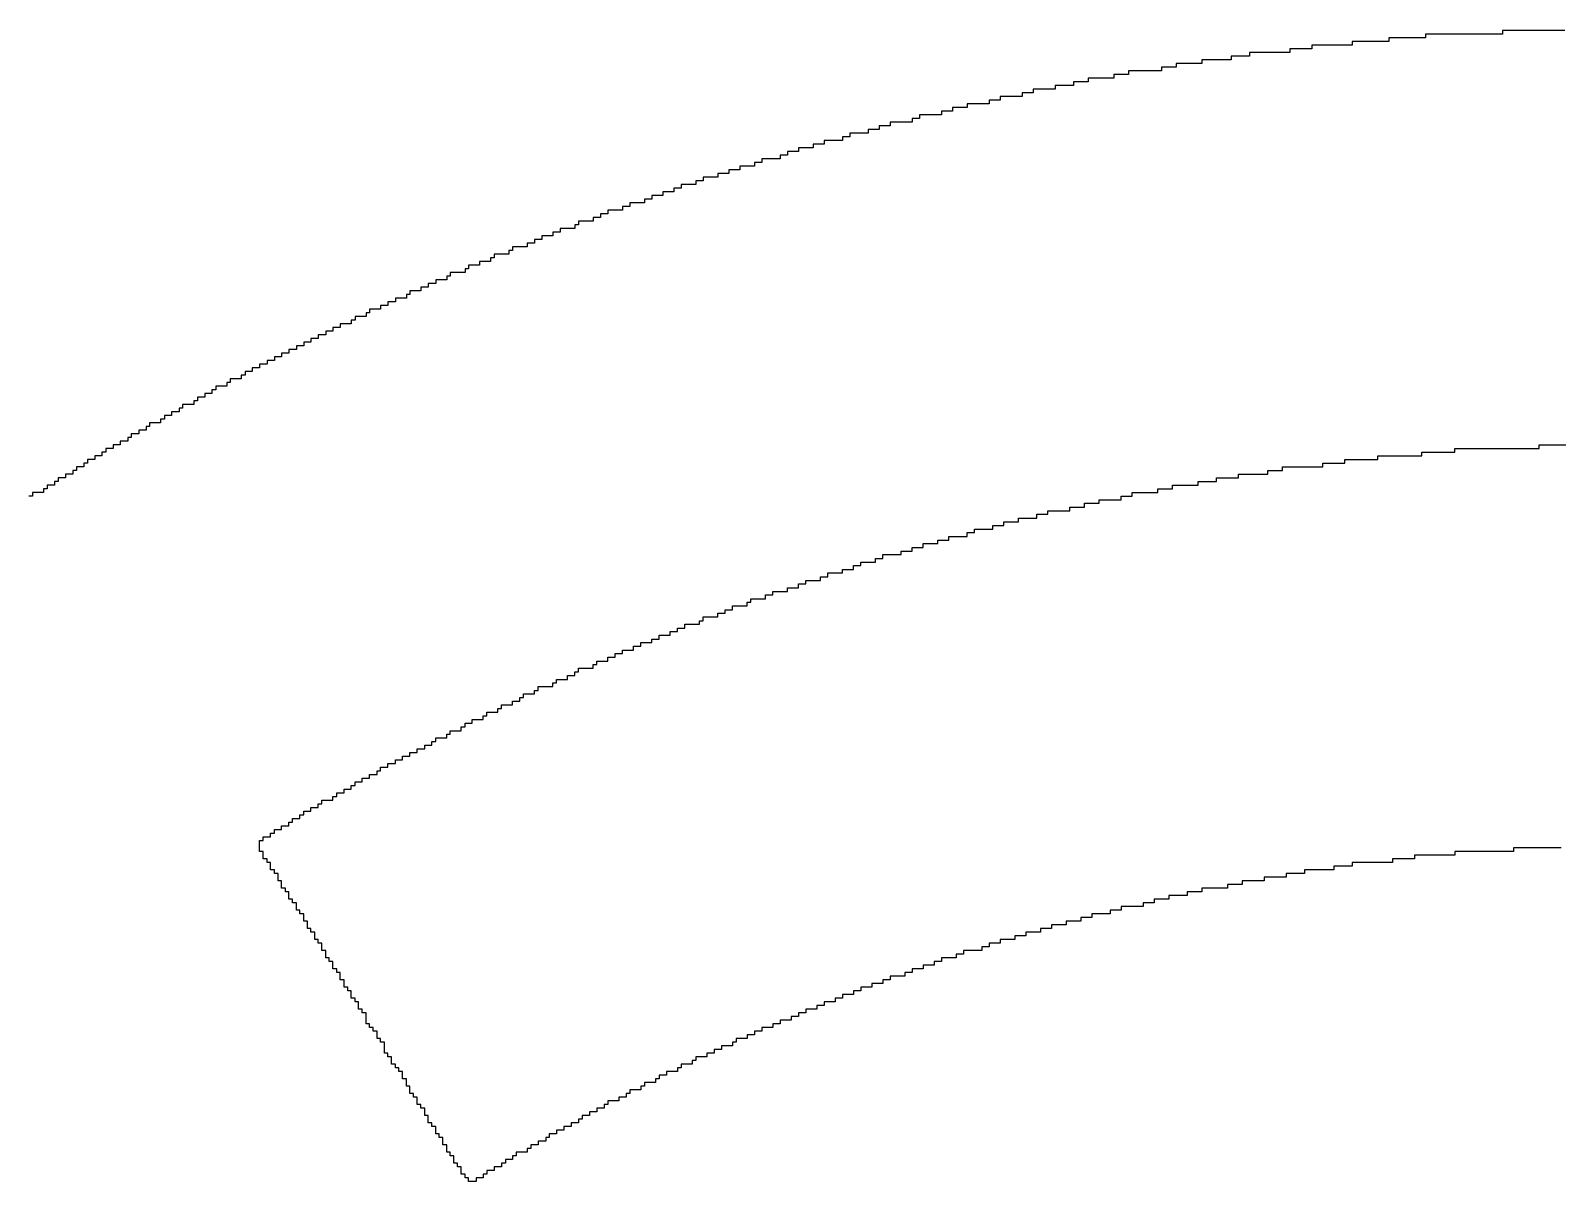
# Model space of a CAD drawing. Header units: millimetres. Extents: x -3.3 to 49.3, y -30.5 to 0.
# Drawn here: x 39.533 to 41.058, y -21.201 to -20.051 of the extents above; entities that cross this region are included whole.
import ezdxf

# ---------------------------------------------------------------- set-up
doc = ezdxf.new("R2010")
doc.units = ezdxf.units.MM
doc.layers.add('TopOverlay', color=2, linetype='Continuous')

msp = doc.modelspace()

# ---------------------------------------------------------------- linework, layer by layer
at = {"layer": 'TopOverlay'}
for p, q in [((40.8897, -20.0619), (40.8531, -20.0619)), ((40.8531, -20.0619), (40.8531, -20.0656)), ((40.9264, -20.0582), (40.8897, -20.0582)), ((40.8897, -20.0582), (40.8897, -20.0619)), ((41.0033, -20.0546), (40.9264, -20.0546)), ((40.9264, -20.0546), (40.9264, -20.0582)), ((41.0656, -20.0509), (41.0033, -20.0509)), ((41.0033, -20.0509), (41.0033, -20.0546)), ((40.7505, -20.0766), (40.7322, -20.0766)), ((40.7322, -20.0766), (40.7322, -20.0802)), ((40.7908, -20.0729), (40.7505, -20.0729)), ((40.7505, -20.0729), (40.7505, -20.0766)), ((40.8128, -20.0692), (40.7908, -20.0692)), ((40.7908, -20.0692), (40.7908, -20.0729)), ((40.8531, -20.0656), (40.8128, -20.0656)), ((40.8128, -20.0656), (40.8128, -20.0692)), ((40.6626, -20.0912), (40.6297, -20.0912)), ((40.6297, -20.0912), (40.6297, -20.0949)), ((40.6773, -20.0875), (40.6626, -20.0875)), ((40.6626, -20.0875), (40.6626, -20.0912)), ((40.7029, -20.0839), (40.6773, -20.0839)), ((40.6773, -20.0839), (40.6773, -20.0875)), ((40.7322, -20.0802), (40.7029, -20.0802)), ((40.7029, -20.0802), (40.7029, -20.0839)), ((40.5747, -20.1059), (40.5564, -20.1059)), ((40.5564, -20.1059), (40.5564, -20.1095)), ((40.5894, -20.1022), (40.5747, -20.1022)), ((40.5747, -20.1022), (40.5747, -20.1059)), ((40.615, -20.0985), (40.5894, -20.0985)), ((40.5894, -20.0985), (40.5894, -20.1022)), ((40.6297, -20.0949), (40.615, -20.0949)), ((40.615, -20.0949), (40.615, -20.0985)), ((40.5015, -20.1205), (40.4905, -20.1205)), ((40.4905, -20.1205), (40.4905, -20.1242)), ((40.5234, -20.1169), (40.5015, -20.1169)), ((40.5015, -20.1169), (40.5015, -20.1205)), ((40.5344, -20.1132), (40.5234, -20.1132)), ((40.5234, -20.1132), (40.5234, -20.1169)), ((40.5564, -20.1095), (40.5344, -20.1095)), ((40.5344, -20.1095), (40.5344, -20.1132)), ((40.4429, -20.1352), (40.4209, -20.1352)), ((40.4209, -20.1352), (40.4209, -20.1388)), ((40.4538, -20.1315), (40.4429, -20.1315)), ((40.4429, -20.1315), (40.4429, -20.1352)), ((40.4685, -20.1278), (40.4538, -20.1278)), ((40.4538, -20.1278), (40.4538, -20.1315)), ((40.4905, -20.1242), (40.4685, -20.1242)), ((40.4685, -20.1242), (40.4685, -20.1278)), ((40.3696, -20.1535), (40.3513, -20.1535)), ((40.3513, -20.1535), (40.3513, -20.1571)), ((40.3806, -20.1498), (40.3696, -20.1498)), ((40.3696, -20.1498), (40.3696, -20.1535)), ((40.3916, -20.1462), (40.3806, -20.1462)), ((40.3806, -20.1462), (40.3806, -20.1498)), ((40.4136, -20.1425), (40.3916, -20.1425)), ((40.3916, -20.1425), (40.3916, -20.1462)), ((40.4209, -20.1388), (40.4136, -20.1388)), ((40.4136, -20.1388), (40.4136, -20.1425)), ((40.3147, -20.1681), (40.3, -20.1681)), ((40.3, -20.1681), (40.3, -20.1718)), ((40.3256, -20.1645), (40.3147, -20.1645)), ((40.3147, -20.1645), (40.3147, -20.1681)), ((40.344, -20.1608), (40.3256, -20.1608)), ((40.3256, -20.1608), (40.3256, -20.1645)), ((40.3513, -20.1571), (40.344, -20.1571)), ((40.344, -20.1571), (40.344, -20.1608)), ((40.2634, -20.1828), (40.256, -20.1828)), ((40.256, -20.1828), (40.256, -20.1864)), ((40.2817, -20.1791), (40.2634, -20.1791)), ((40.2634, -20.1791), (40.2634, -20.1828)), ((40.289, -20.1755), (40.2817, -20.1755)), ((40.2817, -20.1755), (40.2817, -20.1791)), ((40.3, -20.1718), (40.289, -20.1718)), ((40.289, -20.1718), (40.289, -20.1755)), ((40.2194, -20.1974), (40.2048, -20.1974)), ((40.2048, -20.1974), (40.2048, -20.2011)), ((40.2304, -20.1938), (40.2194, -20.1938)), ((40.2194, -20.1938), (40.2194, -20.1974)), ((40.2414, -20.1901), (40.2304, -20.1901)), ((40.2304, -20.1901), (40.2304, -20.1938)), ((40.256, -20.1864), (40.2414, -20.1864)), ((40.2414, -20.1864), (40.2414, -20.1901)), ((40.1755, -20.2121), (40.1645, -20.2121)), ((40.1645, -20.2121), (40.1645, -20.2158)), ((40.1828, -20.2084), (40.1755, -20.2084)), ((40.1755, -20.2084), (40.1755, -20.2121)), ((40.1974, -20.2048), (40.1828, -20.2048)), ((40.1828, -20.2048), (40.1828, -20.2084)), ((40.2048, -20.2011), (40.1974, -20.2011)), ((40.1974, -20.2011), (40.1974, -20.2048)), ((40.1315, -20.2267), (40.1242, -20.2267)), ((40.1242, -20.2267), (40.1242, -20.2304)), ((40.1462, -20.2231), (40.1315, -20.2231)), ((40.1315, -20.2231), (40.1315, -20.2267)), ((40.1535, -20.2194), (40.1462, -20.2194)), ((40.1462, -20.2194), (40.1462, -20.2231)), ((40.1645, -20.2158), (40.1535, -20.2158)), ((40.1535, -20.2158), (40.1535, -20.2194)), ((40.0802, -20.2451), (40.0766, -20.2451)), ((40.0766, -20.2451), (40.0766, -20.2487)), ((40.0949, -20.2414), (40.0802, -20.2414)), ((40.0802, -20.2414), (40.0802, -20.2451)), ((40.1022, -20.2377), (40.0949, -20.2377)), ((40.0949, -20.2377), (40.0949, -20.2414)), ((40.1095, -20.2341), (40.1022, -20.2341)), ((40.1022, -20.2341), (40.1022, -20.2377)), ((40.1242, -20.2304), (40.1095, -20.2304)), ((40.1095, -20.2304), (40.1095, -20.2341)), ((40.0436, -20.2597), (40.0363, -20.2597)), ((40.0363, -20.2597), (40.0363, -20.2634)), ((40.0546, -20.256), (40.0436, -20.256)), ((40.0436, -20.256), (40.0436, -20.2597)), ((40.0619, -20.2524), (40.0546, -20.2524)), ((40.0546, -20.2524), (40.0546, -20.256)), ((40.0766, -20.2487), (40.0619, -20.2487)), ((40.0619, -20.2487), (40.0619, -20.2524)), ((40.0106, -20.2744), (39.996, -20.2744)), ((39.996, -20.2744), (39.996, -20.278)), ((40.0143, -20.2707), (40.0106, -20.2707)), ((40.0106, -20.2707), (40.0106, -20.2744)), ((40.0289, -20.267), (40.0143, -20.267)), ((40.0143, -20.267), (40.0143, -20.2707)), ((40.0363, -20.2634), (40.0289, -20.2634)), ((40.0289, -20.2634), (40.0289, -20.267)), ((39.9703, -20.289), (39.9667, -20.289)), ((39.9667, -20.289), (39.9667, -20.2927)), ((39.9813, -20.2853), (39.9703, -20.2853)), ((39.9703, -20.2853), (39.9703, -20.289)), ((39.9923, -20.2817), (39.9813, -20.2817)), ((39.9813, -20.2817), (39.9813, -20.2853)), ((39.996, -20.278), (39.9923, -20.278)), ((39.9923, -20.278), (39.9923, -20.2817)), ((39.9374, -20.3037), (39.93, -20.3037)), ((39.93, -20.3037), (39.93, -20.3073)), ((39.9484, -20.3), (39.9374, -20.3)), ((39.9374, -20.3), (39.9374, -20.3037)), ((39.952, -20.2963), (39.9484, -20.2963)), ((39.9484, -20.2963), (39.9484, -20.3)), ((39.9667, -20.2927), (39.952, -20.2927)), ((39.952, -20.2927), (39.952, -20.2963)), ((39.9081, -20.3183), (39.8971, -20.3183)), ((39.8971, -20.3183), (39.8971, -20.322)), ((39.9117, -20.3147), (39.9081, -20.3147)), ((39.9081, -20.3147), (39.9081, -20.3183)), ((39.9227, -20.311), (39.9117, -20.311)), ((39.9117, -20.311), (39.9117, -20.3147)), ((39.93, -20.3073), (39.9227, -20.3073)), ((39.9227, -20.3073), (39.9227, -20.311)), ((39.8678, -20.3366), (39.8568, -20.3366)), ((39.8568, -20.3366), (39.8568, -20.3403)), ((39.8714, -20.333), (39.8678, -20.333)), ((39.8678, -20.333), (39.8678, -20.3366)), ((39.8824, -20.3293), (39.8714, -20.3293)), ((39.8714, -20.3293), (39.8714, -20.333)), ((39.8897, -20.3256), (39.8824, -20.3256)), ((39.8824, -20.3256), (39.8824, -20.3293)), ((39.8971, -20.322), (39.8897, -20.322)), ((39.8897, -20.322), (39.8897, -20.3256)), ((39.8348, -20.3513), (39.8275, -20.3513)), ((39.8275, -20.3513), (39.8275, -20.3549)), ((39.8421, -20.3476), (39.8348, -20.3476)), ((39.8348, -20.3476), (39.8348, -20.3513)), ((39.8531, -20.344), (39.8421, -20.344)), ((39.8421, -20.344), (39.8421, -20.3476)), ((39.8568, -20.3403), (39.8531, -20.3403)), ((39.8531, -20.3403), (39.8531, -20.344)), ((39.8055, -20.3659), (39.7982, -20.3659)), ((39.7982, -20.3659), (39.7982, -20.3696)), ((39.8128, -20.3623), (39.8055, -20.3623)), ((39.8055, -20.3623), (39.8055, -20.3659)), ((39.8201, -20.3586), (39.8128, -20.3586)), ((39.8128, -20.3586), (39.8128, -20.3623)), ((39.8275, -20.3549), (39.8201, -20.3549)), ((39.8201, -20.3549), (39.8201, -20.3586)), ((39.7762, -20.3806), (39.7689, -20.3806)), ((39.7689, -20.3806), (39.7689, -20.3842)), ((39.7835, -20.3769), (39.7762, -20.3769)), ((39.7762, -20.3769), (39.7762, -20.3806)), ((39.7908, -20.3733), (39.7835, -20.3733)), ((39.7835, -20.3733), (39.7835, -20.3769)), ((39.7982, -20.3696), (39.7908, -20.3696)), ((39.7908, -20.3696), (39.7908, -20.3733)), ((39.7469, -20.3952), (39.7432, -20.3952)), ((39.7432, -20.3952), (39.7432, -20.3989)), ((39.7542, -20.3916), (39.7469, -20.3916)), ((39.7469, -20.3916), (39.7469, -20.3952)), ((39.7615, -20.3879), (39.7542, -20.3879)), ((39.7542, -20.3879), (39.7542, -20.3916)), ((39.7689, -20.3842), (39.7615, -20.3842)), ((39.7615, -20.3842), (39.7615, -20.3879)), ((39.7176, -20.4099), (39.7139, -20.4099)), ((39.7139, -20.4099), (39.7139, -20.4136)), ((39.7286, -20.4062), (39.7176, -20.4062)), ((39.7176, -20.4062), (39.7176, -20.4099)), ((39.7322, -20.4026), (39.7286, -20.4026)), ((39.7286, -20.4026), (39.7286, -20.4062)), ((39.7432, -20.3989), (39.7322, -20.3989)), ((39.7322, -20.3989), (39.7322, -20.4026)), ((39.6846, -20.4282), (39.681, -20.4282)), ((39.681, -20.4282), (39.681, -20.4319)), ((39.6956, -20.4245), (39.6846, -20.4245)), ((39.6846, -20.4245), (39.6846, -20.4282)), ((39.6993, -20.4209), (39.6956, -20.4209)), ((39.6956, -20.4209), (39.6956, -20.4245)), ((39.7066, -20.4172), (39.6993, -20.4172)), ((39.6993, -20.4172), (39.6993, -20.4209)), ((39.7139, -20.4136), (39.7066, -20.4136)), ((39.7066, -20.4136), (39.7066, -20.4172)), ((39.6626, -20.4429), (39.6516, -20.4429)), ((39.6516, -20.4429), (39.6516, -20.4465)), ((39.6663, -20.4392), (39.6626, -20.4392)), ((39.6626, -20.4392), (39.6626, -20.4429)), ((39.6736, -20.4355), (39.6663, -20.4355)), ((39.6663, -20.4355), (39.6663, -20.4392)), ((39.681, -20.4319), (39.6736, -20.4319)), ((39.6736, -20.4319), (39.6736, -20.4355)), ((39.6333, -20.4575), (39.6297, -20.4575)), ((39.6297, -20.4575), (39.6297, -20.4612)), ((39.6407, -20.4538), (39.6333, -20.4538)), ((39.6333, -20.4538), (39.6333, -20.4575)), ((39.648, -20.4502), (39.6407, -20.4502)), ((39.6407, -20.4502), (39.6407, -20.4538)), ((39.6516, -20.4465), (39.648, -20.4465)), ((39.648, -20.4465), (39.648, -20.4502)), ((39.6077, -20.4722), (39.604, -20.4722)), ((39.604, -20.4722), (39.604, -20.4758)), ((39.615, -20.4685), (39.6077, -20.4685)), ((39.6077, -20.4685), (39.6077, -20.4722)), ((39.6223, -20.4648), (39.615, -20.4648)), ((39.615, -20.4648), (39.615, -20.4685)), ((39.6297, -20.4612), (39.6223, -20.4612)), ((39.6223, -20.4612), (39.6223, -20.4648)), ((40.9227, -20.4758), (40.9227, -20.4722)), ((40.9227, -20.4722), (40.9557, -20.4722)), ((40.9557, -20.4722), (40.9557, -20.4685)), ((40.9557, -20.4685), (41.0399, -20.4685)), ((41.0399, -20.4685), (41.0399, -20.4648)), ((41.0399, -20.4648), (41.1352, -20.4648)), ((39.5857, -20.4868), (39.5784, -20.4868)), ((39.5784, -20.4868), (39.5784, -20.4905)), ((39.5894, -20.4832), (39.5857, -20.4832)), ((39.5857, -20.4832), (39.5857, -20.4868)), ((39.5967, -20.4795), (39.5894, -20.4795)), ((39.5894, -20.4795), (39.5894, -20.4832)), ((39.604, -20.4758), (39.5967, -20.4758)), ((39.5967, -20.4758), (39.5967, -20.4795)), ((40.7835, -20.4905), (40.7835, -20.4868)), ((40.7835, -20.4868), (40.8238, -20.4868)), ((40.8238, -20.4868), (40.8238, -20.4832)), ((40.8238, -20.4832), (40.8458, -20.4832)), ((40.8458, -20.4832), (40.8458, -20.4795)), ((40.8458, -20.4795), (40.8788, -20.4795)), ((40.8788, -20.4795), (40.8788, -20.4758)), ((40.8788, -20.4758), (40.9227, -20.4758)), ((39.5601, -20.5015), (39.5564, -20.5015)), ((39.5564, -20.5015), (39.5564, -20.5051)), ((39.5674, -20.4978), (39.5601, -20.4978)), ((39.5601, -20.4978), (39.5601, -20.5015)), ((39.5747, -20.4941), (39.5674, -20.4941)), ((39.5674, -20.4941), (39.5674, -20.4978)), ((39.5784, -20.4905), (39.5747, -20.4905)), ((39.5747, -20.4905), (39.5747, -20.4941)), ((40.6993, -20.5051), (40.6993, -20.5015)), ((40.6993, -20.5015), (40.7176, -20.5015)), ((40.7176, -20.5015), (40.7176, -20.4978)), ((40.7176, -20.4978), (40.7396, -20.4978)), ((40.7396, -20.4978), (40.7396, -20.4941)), ((40.7396, -20.4941), (40.7689, -20.4941)), ((40.7689, -20.4941), (40.7689, -20.4905)), ((40.7689, -20.4905), (40.7835, -20.4905)), ((39.5344, -20.5161), (39.5308, -20.5161)), ((39.5454, -20.5125), (39.5344, -20.5125)), ((39.5344, -20.5125), (39.5344, -20.5161)), ((39.5491, -20.5088), (39.5454, -20.5088)), ((39.5454, -20.5088), (39.5454, -20.5125)), ((39.5564, -20.5051), (39.5491, -20.5051)), ((39.5491, -20.5051), (39.5491, -20.5088)), ((40.6004, -20.5234), (40.6004, -20.5198)), ((40.6004, -20.5198), (40.6223, -20.5198)), ((40.6223, -20.5198), (40.6223, -20.5161)), ((40.6223, -20.5161), (40.6333, -20.5161)), ((40.6333, -20.5161), (40.6333, -20.5125)), ((40.6333, -20.5125), (40.659, -20.5125)), ((40.659, -20.5125), (40.659, -20.5088)), ((40.659, -20.5088), (40.6736, -20.5088)), ((40.6736, -20.5088), (40.6736, -20.5051)), ((40.6736, -20.5051), (40.6993, -20.5051)), ((40.5381, -20.5381), (40.5381, -20.5344)), ((40.5381, -20.5344), (40.5491, -20.5344)), ((40.5491, -20.5344), (40.5491, -20.5308)), ((40.5491, -20.5308), (40.5711, -20.5308)), ((40.5711, -20.5308), (40.5711, -20.5271)), ((40.5711, -20.5271), (40.5857, -20.5271)), ((40.5857, -20.5271), (40.5857, -20.5234)), ((40.5857, -20.5234), (40.6004, -20.5234)), ((40.4758, -20.5527), (40.4758, -20.5491)), ((40.4758, -20.5491), (40.4941, -20.5491)), ((40.4941, -20.5491), (40.4941, -20.5454)), ((40.4941, -20.5454), (40.5051, -20.5454)), ((40.5051, -20.5454), (40.5051, -20.5418)), ((40.5051, -20.5418), (40.5198, -20.5418)), ((40.5198, -20.5418), (40.5198, -20.5381)), ((40.5198, -20.5381), (40.5381, -20.5381)), ((40.4245, -20.5674), (40.4245, -20.5637)), ((40.4245, -20.5637), (40.4392, -20.5637)), ((40.4392, -20.5637), (40.4392, -20.5601)), ((40.4392, -20.5601), (40.4502, -20.5601)), ((40.4502, -20.5601), (40.4502, -20.5564)), ((40.4502, -20.5564), (40.4685, -20.5564)), ((40.4685, -20.5564), (40.4685, -20.5527)), ((40.4685, -20.5527), (40.4758, -20.5527)), ((40.3769, -20.5821), (40.3769, -20.5784)), ((40.3769, -20.5784), (40.3842, -20.5784)), ((40.3842, -20.5784), (40.3842, -20.5747)), ((40.3842, -20.5747), (40.4026, -20.5747)), ((40.4026, -20.5747), (40.4026, -20.5711)), ((40.4026, -20.5711), (40.4136, -20.5711)), ((40.4136, -20.5711), (40.4136, -20.5674)), ((40.4136, -20.5674), (40.4245, -20.5674)), ((40.3293, -20.5967), (40.3293, -20.593)), ((40.3293, -20.593), (40.344, -20.593)), ((40.344, -20.593), (40.344, -20.5894)), ((40.344, -20.5894), (40.3549, -20.5894)), ((40.3549, -20.5894), (40.3549, -20.5857)), ((40.3549, -20.5857), (40.3623, -20.5857)), ((40.3623, -20.5857), (40.3623, -20.5821)), ((40.3623, -20.5821), (40.3769, -20.5821)), ((40.2744, -20.615), (40.2744, -20.6114)), ((40.2744, -20.6114), (40.289, -20.6114)), ((40.289, -20.6114), (40.289, -20.6077)), ((40.289, -20.6077), (40.3, -20.6077)), ((40.3, -20.6077), (40.3, -20.604)), ((40.3, -20.604), (40.3073, -20.604)), ((40.3073, -20.604), (40.3073, -20.6004)), ((40.3073, -20.6004), (40.322, -20.6004)), ((40.322, -20.6004), (40.322, -20.5967)), ((40.322, -20.5967), (40.3293, -20.5967)), ((40.2341, -20.6297), (40.2341, -20.626)), ((40.2341, -20.626), (40.2487, -20.626)), ((40.2487, -20.626), (40.2487, -20.6223)), ((40.2487, -20.6223), (40.2524, -20.6223)), ((40.2524, -20.6223), (40.2524, -20.6187)), ((40.2524, -20.6187), (40.267, -20.6187)), ((40.267, -20.6187), (40.267, -20.615)), ((40.267, -20.615), (40.2744, -20.615)), ((40.2011, -20.6443), (40.2011, -20.6407)), ((40.2011, -20.6407), (40.2048, -20.6407)), ((40.2048, -20.6407), (40.2048, -20.637)), ((40.2048, -20.637), (40.2194, -20.637)), ((40.2194, -20.637), (40.2194, -20.6333)), ((40.2194, -20.6333), (40.2267, -20.6333)), ((40.2267, -20.6333), (40.2267, -20.6297)), ((40.2267, -20.6297), (40.2341, -20.6297)), ((40.1608, -20.659), (40.1608, -20.6553)), ((40.1608, -20.6553), (40.1718, -20.6553)), ((40.1718, -20.6553), (40.1718, -20.6516)), ((40.1718, -20.6516), (40.1791, -20.6516)), ((40.1791, -20.6516), (40.1791, -20.648)), ((40.1791, -20.648), (40.1864, -20.648)), ((40.1864, -20.648), (40.1864, -20.6443)), ((40.1864, -20.6443), (40.2011, -20.6443)), ((40.1242, -20.6736), (40.1242, -20.67)), ((40.1242, -20.67), (40.1352, -20.67)), ((40.1352, -20.67), (40.1352, -20.6663)), ((40.1352, -20.6663), (40.1425, -20.6663)), ((40.1425, -20.6663), (40.1425, -20.6626)), ((40.1425, -20.6626), (40.1535, -20.6626)), ((40.1535, -20.6626), (40.1535, -20.659)), ((40.1535, -20.659), (40.1608, -20.659)), ((40.0949, -20.6883), (40.0949, -20.6846)), ((40.0949, -20.6846), (40.0985, -20.6846)), ((40.0985, -20.6846), (40.0985, -20.681)), ((40.0985, -20.681), (40.1095, -20.681)), ((40.1095, -20.681), (40.1095, -20.6773)), ((40.1095, -20.6773), (40.1168, -20.6773)), ((40.1168, -20.6773), (40.1168, -20.6736)), ((40.1168, -20.6736), (40.1242, -20.6736)), ((40.0546, -20.7066), (40.0546, -20.7029)), ((40.0546, -20.7029), (40.0582, -20.7029)), ((40.0582, -20.7029), (40.0582, -20.6993)), ((40.0582, -20.6993), (40.0692, -20.6993)), ((40.0692, -20.6993), (40.0692, -20.6956)), ((40.0692, -20.6956), (40.0766, -20.6956)), ((40.0766, -20.6956), (40.0766, -20.6919)), ((40.0766, -20.6919), (40.0802, -20.6919)), ((40.0802, -20.6919), (40.0802, -20.6883)), ((40.0802, -20.6883), (40.0949, -20.6883)), ((40.0216, -20.7212), (40.0216, -20.7176)), ((40.0216, -20.7176), (40.0253, -20.7176)), ((40.0253, -20.7176), (40.0253, -20.7139)), ((40.0253, -20.7139), (40.0363, -20.7139)), ((40.0363, -20.7139), (40.0363, -20.7103)), ((40.0363, -20.7103), (40.0399, -20.7103)), ((40.0399, -20.7103), (40.0399, -20.7066)), ((40.0399, -20.7066), (40.0546, -20.7066)), ((39.9886, -20.7359), (39.9886, -20.7322)), ((39.9886, -20.7322), (39.9996, -20.7322)), ((39.9996, -20.7322), (39.9996, -20.7286)), ((39.9996, -20.7286), (40.0033, -20.7286)), ((40.0033, -20.7286), (40.0033, -20.7249)), ((40.0033, -20.7249), (40.0143, -20.7249)), ((40.0143, -20.7249), (40.0143, -20.7212)), ((40.0143, -20.7212), (40.0216, -20.7212)), ((39.963, -20.7506), (39.963, -20.7469)), ((39.963, -20.7469), (39.9667, -20.7469)), ((39.9667, -20.7469), (39.9667, -20.7432)), ((39.9667, -20.7432), (39.974, -20.7432)), ((39.974, -20.7432), (39.974, -20.7396)), ((39.974, -20.7396), (39.985, -20.7396)), ((39.985, -20.7396), (39.985, -20.7359)), ((39.985, -20.7359), (39.9886, -20.7359)), ((39.9337, -20.7652), (39.9337, -20.7615)), ((39.9337, -20.7615), (39.9374, -20.7615)), ((39.9374, -20.7615), (39.9374, -20.7579)), ((39.9374, -20.7579), (39.9484, -20.7579)), ((39.9484, -20.7579), (39.9484, -20.7542)), ((39.9484, -20.7542), (39.952, -20.7542)), ((39.952, -20.7542), (39.952, -20.7506)), ((39.952, -20.7506), (39.963, -20.7506)), ((39.9044, -20.7799), (39.9044, -20.7762)), ((39.9044, -20.7762), (39.9117, -20.7762)), ((39.9117, -20.7762), (39.9117, -20.7725)), ((39.9117, -20.7725), (39.919, -20.7725)), ((39.919, -20.7725), (39.919, -20.7689)), ((39.919, -20.7689), (39.9264, -20.7689)), ((39.9264, -20.7689), (39.9264, -20.7652)), ((39.9264, -20.7652), (39.9337, -20.7652)), ((39.8788, -20.7945), (39.8788, -20.7908)), ((39.8788, -20.7908), (39.8824, -20.7908)), ((39.8824, -20.7908), (39.8824, -20.7872)), ((39.8824, -20.7872), (39.8897, -20.7872)), ((39.8897, -20.7872), (39.8897, -20.7835)), ((39.8897, -20.7835), (39.8971, -20.7835)), ((39.8971, -20.7835), (39.8971, -20.7799)), ((39.8971, -20.7799), (39.9044, -20.7799)), ((39.8458, -20.8128), (39.8458, -20.8092)), ((39.8458, -20.8092), (39.8531, -20.8092)), ((39.8531, -20.8092), (39.8531, -20.8055)), ((39.8531, -20.8055), (39.8568, -20.8055)), ((39.8568, -20.8055), (39.8568, -20.8018)), ((39.8568, -20.8018), (39.8641, -20.8018)), ((39.8641, -20.8018), (39.8641, -20.7982)), ((39.8641, -20.7982), (39.8714, -20.7982)), ((39.8714, -20.7982), (39.8714, -20.7945)), ((39.8714, -20.7945), (39.8788, -20.7945)), ((39.8201, -20.8275), (39.8201, -20.8238)), ((39.8201, -20.8238), (39.8238, -20.8238)), ((39.8238, -20.8238), (39.8238, -20.8201)), ((39.8238, -20.8201), (39.8348, -20.8201)), ((39.8348, -20.8201), (39.8348, -20.8165)), ((39.8348, -20.8165), (39.8385, -20.8165)), ((39.8385, -20.8165), (39.8385, -20.8128)), ((39.8385, -20.8128), (39.8458, -20.8128)), ((39.7945, -20.8421), (39.7945, -20.8385)), ((39.7945, -20.8385), (39.8018, -20.8385)), ((39.8018, -20.8385), (39.8018, -20.8348)), ((39.8018, -20.8348), (39.8055, -20.8348)), ((39.8055, -20.8348), (39.8055, -20.8311)), ((39.8055, -20.8311), (39.8128, -20.8311)), ((39.8128, -20.8311), (39.8128, -20.8275)), ((39.8128, -20.8275), (39.8201, -20.8275)), ((39.7725, -20.8568), (39.7725, -20.8531)), ((39.7725, -20.8531), (39.7762, -20.8531)), ((39.7762, -20.8531), (39.7762, -20.8495)), ((39.7762, -20.8495), (39.7835, -20.8495)), ((39.7835, -20.8495), (39.7835, -20.8458)), ((39.7835, -20.8458), (39.7908, -20.8458)), ((39.7908, -20.8458), (39.7908, -20.8421)), ((39.7908, -20.8421), (39.7945, -20.8421)), ((39.7615, -20.8714), (39.7615, -20.8604)), ((39.7615, -20.8604), (39.7652, -20.8604)), ((39.7652, -20.8604), (39.7652, -20.8568)), ((39.7652, -20.8568), (39.7725, -20.8568)), ((41.0619, -20.8678), (41.0143, -20.8678)), ((41.0143, -20.8678), (41.0143, -20.8714)), ((39.7652, -20.8714), (39.7615, -20.8714)), ((39.7652, -20.8788), (39.7652, -20.8714)), ((39.7689, -20.8788), (39.7652, -20.8788)), ((39.7689, -20.8824), (39.7689, -20.8788)), ((39.7725, -20.8824), (39.7689, -20.8824)), ((39.7725, -20.8897), (39.7725, -20.8824)), ((40.8934, -20.8824), (40.8531, -20.8824)), ((40.8531, -20.8824), (40.8531, -20.8861)), ((40.9154, -20.8788), (40.8934, -20.8788)), ((40.8934, -20.8788), (40.8934, -20.8824)), ((40.9557, -20.8751), (40.9154, -20.8751)), ((40.9154, -20.8751), (40.9154, -20.8788)), ((41.0143, -20.8714), (40.9557, -20.8714)), ((40.9557, -20.8714), (40.9557, -20.8751)), ((39.7762, -20.8897), (39.7725, -20.8897)), ((39.7762, -20.8934), (39.7762, -20.8897)), ((39.7799, -20.8934), (39.7762, -20.8934)), ((39.7799, -20.9007), (39.7799, -20.8934)), ((39.7835, -20.9007), (39.7799, -20.9007)), ((39.7835, -20.9081), (39.7835, -20.9007)), ((40.7652, -20.9007), (40.7432, -20.9007)), ((40.7432, -20.9007), (40.7432, -20.9044)), ((40.7872, -20.8971), (40.7652, -20.8971)), ((40.7652, -20.8971), (40.7652, -20.9007)), ((40.8055, -20.8934), (40.7872, -20.8934)), ((40.7872, -20.8934), (40.7872, -20.8971)), ((40.8348, -20.8897), (40.8055, -20.8897)), ((40.8055, -20.8897), (40.8055, -20.8934)), ((40.8531, -20.8861), (40.8348, -20.8861)), ((40.8348, -20.8861), (40.8348, -20.8897)), ((39.7872, -20.9081), (39.7835, -20.9081)), ((39.7872, -20.9117), (39.7872, -20.9081)), ((39.7908, -20.9117), (39.7872, -20.9117)), ((39.7908, -20.919), (39.7908, -20.9117)), ((40.6883, -20.9154), (40.67, -20.9154)), ((40.67, -20.9154), (40.67, -20.919)), ((40.7029, -20.9117), (40.6883, -20.9117)), ((40.6883, -20.9117), (40.6883, -20.9154)), ((40.7286, -20.9081), (40.7029, -20.9081)), ((40.7029, -20.9081), (40.7029, -20.9117)), ((40.7432, -20.9044), (40.7286, -20.9044)), ((40.7286, -20.9044), (40.7286, -20.9081)), ((39.7945, -20.919), (39.7908, -20.919)), ((39.7945, -20.9227), (39.7945, -20.919)), ((39.7982, -20.9227), (39.7945, -20.9227)), ((39.7982, -20.93), (39.7982, -20.9227)), ((39.8018, -20.93), (39.7982, -20.93)), ((39.8018, -20.9337), (39.8018, -20.93)), ((40.6223, -20.93), (40.6114, -20.93)), ((40.6114, -20.93), (40.6114, -20.9337)), ((40.6443, -20.9264), (40.6223, -20.9264)), ((40.6223, -20.9264), (40.6223, -20.93)), ((40.6553, -20.9227), (40.6443, -20.9227)), ((40.6443, -20.9227), (40.6443, -20.9264)), ((40.67, -20.919), (40.6553, -20.919)), ((40.6553, -20.919), (40.6553, -20.9227)), ((39.8055, -20.9337), (39.8018, -20.9337)), ((39.8055, -20.941), (39.8055, -20.9337)), ((39.8092, -20.941), (39.8055, -20.941)), ((39.8092, -20.9484), (39.8092, -20.941)), ((40.5674, -20.9447), (40.5527, -20.9447)), ((40.5527, -20.9447), (40.5527, -20.9484)), ((40.5821, -20.941), (40.5674, -20.941)), ((40.5674, -20.941), (40.5674, -20.9447)), ((40.593, -20.9374), (40.5821, -20.9374)), ((40.5821, -20.9374), (40.5821, -20.941)), ((40.6114, -20.9337), (40.593, -20.9337)), ((40.593, -20.9337), (40.593, -20.9374)), ((39.8128, -20.9484), (39.8092, -20.9484)), ((39.8128, -20.952), (39.8128, -20.9484)), ((39.8165, -20.952), (39.8128, -20.952)), ((39.8165, -20.9593), (39.8165, -20.952)), ((39.8201, -20.9593), (39.8165, -20.9593)), ((39.8201, -20.963), (39.8201, -20.9593)), ((40.5161, -20.9593), (40.5015, -20.9593)), ((40.5015, -20.9593), (40.5015, -20.963)), ((40.5271, -20.9557), (40.5161, -20.9557)), ((40.5161, -20.9557), (40.5161, -20.9593)), ((40.5418, -20.952), (40.5271, -20.952)), ((40.5271, -20.952), (40.5271, -20.9557)), ((40.5527, -20.9484), (40.5418, -20.9484)), ((40.5418, -20.9484), (40.5418, -20.952)), ((39.8238, -20.963), (39.8201, -20.963)), ((39.8238, -20.9703), (39.8238, -20.963)), ((39.8275, -20.9703), (39.8238, -20.9703)), ((39.8275, -20.9777), (39.8275, -20.9703)), ((40.4648, -20.974), (40.4575, -20.974)), ((40.4575, -20.974), (40.4575, -20.9777)), ((40.4831, -20.9703), (40.4648, -20.9703)), ((40.4648, -20.9703), (40.4648, -20.974)), ((40.4905, -20.9667), (40.4831, -20.9667)), ((40.4831, -20.9667), (40.4831, -20.9703)), ((40.5015, -20.963), (40.4905, -20.963)), ((40.4905, -20.963), (40.4905, -20.9667)), ((39.8311, -20.9777), (39.8275, -20.9777)), ((39.8311, -20.9813), (39.8311, -20.9777)), ((39.8348, -20.9813), (39.8311, -20.9813)), ((39.8348, -20.9886), (39.8348, -20.9813)), ((39.8385, -20.9886), (39.8348, -20.9886)), ((39.8385, -20.9923), (39.8385, -20.9886)), ((39.8421, -20.9923), (39.8385, -20.9923)), ((39.8421, -20.9996), (39.8421, -20.9923)), ((40.4136, -20.9923), (40.4062, -20.9923)), ((40.4062, -20.9923), (40.4062, -20.996)), ((40.4245, -20.9886), (40.4136, -20.9886)), ((40.4136, -20.9886), (40.4136, -20.9923)), ((40.4355, -20.985), (40.4245, -20.985)), ((40.4245, -20.985), (40.4245, -20.9886)), ((40.4429, -20.9813), (40.4355, -20.9813)), ((40.4355, -20.9813), (40.4355, -20.985)), ((40.4575, -20.9777), (40.4429, -20.9777)), ((40.4429, -20.9777), (40.4429, -20.9813)), ((39.8458, -20.9996), (39.8421, -20.9996)), ((39.8458, -21.007), (39.8458, -20.9996)), ((39.8495, -21.007), (39.8458, -21.007)), ((39.8495, -21.0106), (39.8495, -21.007)), ((40.3733, -21.007), (40.3623, -21.007)), ((40.3623, -21.007), (40.3623, -21.0106)), ((40.3842, -21.0033), (40.3733, -21.0033)), ((40.3733, -21.0033), (40.3733, -21.007)), ((40.3916, -20.9996), (40.3842, -20.9996)), ((40.3842, -20.9996), (40.3842, -21.0033)), ((40.4062, -20.996), (40.3916, -20.996)), ((40.3916, -20.996), (40.3916, -20.9996)), ((39.8531, -21.0106), (39.8495, -21.0106)), ((39.8531, -21.0179), (39.8531, -21.0106)), ((39.8568, -21.0179), (39.8531, -21.0179)), ((39.8568, -21.0216), (39.8568, -21.0179)), ((39.8604, -21.0216), (39.8568, -21.0216)), ((39.8604, -21.0289), (39.8604, -21.0216)), ((40.3366, -21.0216), (40.3256, -21.0216)), ((40.3256, -21.0216), (40.3256, -21.0253)), ((40.344, -21.0179), (40.3366, -21.0179)), ((40.3366, -21.0179), (40.3366, -21.0216)), ((40.3549, -21.0143), (40.344, -21.0143)), ((40.344, -21.0143), (40.344, -21.0179)), ((40.3623, -21.0106), (40.3549, -21.0106)), ((40.3549, -21.0106), (40.3549, -21.0143)), ((39.8641, -21.0289), (39.8604, -21.0289)), ((39.8641, -21.0326), (39.8641, -21.0289)), ((39.8678, -21.0326), (39.8641, -21.0326)), ((39.8678, -21.0436), (39.8678, -21.0326)), ((40.3, -21.0363), (40.2927, -21.0363)), ((40.2927, -21.0363), (40.2927, -21.0399)), ((40.3073, -21.0326), (40.3, -21.0326)), ((40.3, -21.0326), (40.3, -21.0363)), ((40.3183, -21.0289), (40.3073, -21.0289)), ((40.3073, -21.0289), (40.3073, -21.0326)), ((40.3256, -21.0253), (40.3183, -21.0253)), ((40.3183, -21.0253), (40.3183, -21.0289)), ((39.8714, -21.0436), (39.8678, -21.0436)), ((39.8714, -21.0473), (39.8714, -21.0436)), ((39.8751, -21.0473), (39.8714, -21.0473)), ((39.8751, -21.0509), (39.8751, -21.0473)), ((39.8788, -21.0509), (39.8751, -21.0509)), ((39.8788, -21.0582), (39.8788, -21.0509)), ((40.2634, -21.0509), (40.256, -21.0509)), ((40.256, -21.0509), (40.256, -21.0546)), ((40.2744, -21.0473), (40.2634, -21.0473)), ((40.2634, -21.0473), (40.2634, -21.0509)), ((40.2817, -21.0436), (40.2744, -21.0436)), ((40.2744, -21.0436), (40.2744, -21.0473)), ((40.2927, -21.0399), (40.2817, -21.0399)), ((40.2817, -21.0399), (40.2817, -21.0436)), ((39.8824, -21.0582), (39.8788, -21.0582)), ((39.8824, -21.0619), (39.8824, -21.0582)), ((39.8861, -21.0619), (39.8824, -21.0619)), ((39.8861, -21.0729), (39.8861, -21.0619)), ((40.2341, -21.0656), (40.2231, -21.0656)), ((40.2231, -21.0656), (40.2231, -21.0692)), ((40.2377, -21.0619), (40.2341, -21.0619)), ((40.2341, -21.0619), (40.2341, -21.0656)), ((40.2487, -21.0582), (40.2377, -21.0582)), ((40.2377, -21.0582), (40.2377, -21.0619)), ((40.256, -21.0546), (40.2487, -21.0546)), ((40.2487, -21.0546), (40.2487, -21.0582)), ((39.8897, -21.0729), (39.8861, -21.0729)), ((39.8897, -21.0766), (39.8897, -21.0729)), ((39.8934, -21.0766), (39.8897, -21.0766)), ((39.8934, -21.0839), (39.8934, -21.0766)), ((39.8971, -21.0839), (39.8934, -21.0839)), ((39.8971, -21.0875), (39.8971, -21.0839)), ((40.1938, -21.0839), (40.1828, -21.0839)), ((40.1828, -21.0839), (40.1828, -21.0875)), ((40.1974, -21.0802), (40.1938, -21.0802)), ((40.1938, -21.0802), (40.1938, -21.0839)), ((40.2084, -21.0766), (40.1974, -21.0766)), ((40.1974, -21.0766), (40.1974, -21.0802)), ((40.2158, -21.0729), (40.2084, -21.0729)), ((40.2084, -21.0729), (40.2084, -21.0766)), ((40.2231, -21.0692), (40.2158, -21.0692)), ((40.2158, -21.0692), (40.2158, -21.0729)), ((39.9007, -21.0875), (39.8971, -21.0875)), ((39.9007, -21.0912), (39.9007, -21.0875)), ((39.9044, -21.0912), (39.9007, -21.0912)), ((39.9044, -21.0985), (39.9044, -21.0912)), ((39.9081, -21.0985), (39.9044, -21.0985)), ((39.9081, -21.1059), (39.9081, -21.0985)), ((40.1608, -21.0985), (40.1571, -21.0985)), ((40.1571, -21.0985), (40.1571, -21.1022)), ((40.1681, -21.0949), (40.1608, -21.0949)), ((40.1608, -21.0949), (40.1608, -21.0985)), ((40.1791, -21.0912), (40.1681, -21.0912)), ((40.1681, -21.0912), (40.1681, -21.0949)), ((40.1828, -21.0875), (40.1791, -21.0875)), ((40.1791, -21.0875), (40.1791, -21.0912)), ((39.9117, -21.1059), (39.9081, -21.1059)), ((39.9117, -21.1132), (39.9117, -21.1059)), ((39.9154, -21.1132), (39.9117, -21.1132)), ((39.9154, -21.1169), (39.9154, -21.1132)), ((40.1315, -21.1132), (40.1278, -21.1132)), ((40.1278, -21.1132), (40.1278, -21.1169)), ((40.1425, -21.1095), (40.1315, -21.1095)), ((40.1315, -21.1095), (40.1315, -21.1132)), ((40.1462, -21.1059), (40.1425, -21.1059)), ((40.1425, -21.1059), (40.1425, -21.1095)), ((40.1571, -21.1022), (40.1462, -21.1022)), ((40.1462, -21.1022), (40.1462, -21.1059)), ((39.919, -21.1169), (39.9154, -21.1169)), ((39.919, -21.1242), (39.919, -21.1169)), ((39.9227, -21.1242), (39.919, -21.1242)), ((39.9227, -21.1278), (39.9227, -21.1242)), ((39.9264, -21.1278), (39.9227, -21.1278)), ((39.9264, -21.1352), (39.9264, -21.1278)), ((40.1059, -21.1278), (40.0985, -21.1278)), ((40.0985, -21.1278), (40.0985, -21.1315)), ((40.1095, -21.1242), (40.1059, -21.1242)), ((40.1059, -21.1242), (40.1059, -21.1278)), ((40.1205, -21.1205), (40.1095, -21.1205)), ((40.1095, -21.1205), (40.1095, -21.1242)), ((40.1278, -21.1169), (40.1205, -21.1169)), ((40.1205, -21.1169), (40.1205, -21.1205)), ((39.93, -21.1352), (39.9264, -21.1352)), ((39.93, -21.1425), (39.93, -21.1352)), ((39.9337, -21.1425), (39.93, -21.1425)), ((39.9337, -21.1462), (39.9337, -21.1425)), ((40.0802, -21.1425), (40.0729, -21.1425)), ((40.0729, -21.1425), (40.0729, -21.1462)), ((40.0839, -21.1388), (40.0802, -21.1388)), ((40.0802, -21.1388), (40.0802, -21.1425)), ((40.0912, -21.1352), (40.0839, -21.1352)), ((40.0839, -21.1352), (40.0839, -21.1388)), ((40.0985, -21.1315), (40.0912, -21.1315)), ((40.0912, -21.1315), (40.0912, -21.1352)), ((39.9374, -21.1462), (39.9337, -21.1462)), ((39.9374, -21.1535), (39.9374, -21.1462)), ((39.941, -21.1535), (39.9374, -21.1535)), ((39.941, -21.1571), (39.941, -21.1535)), ((39.9447, -21.1571), (39.941, -21.1571)), ((39.9447, -21.1645), (39.9447, -21.1571)), ((40.0509, -21.1571), (40.0473, -21.1571)), ((40.0473, -21.1571), (40.0473, -21.1608)), ((40.0582, -21.1535), (40.0509, -21.1535)), ((40.0509, -21.1535), (40.0509, -21.1571)), ((40.0656, -21.1498), (40.0582, -21.1498)), ((40.0582, -21.1498), (40.0582, -21.1535)), ((40.0729, -21.1462), (40.0656, -21.1462)), ((40.0656, -21.1462), (40.0656, -21.1498)), ((39.9484, -21.1645), (39.9447, -21.1645)), ((39.9484, -21.1718), (39.9484, -21.1645)), ((39.952, -21.1718), (39.9484, -21.1718)), ((39.952, -21.1755), (39.952, -21.1718)), ((39.9557, -21.1755), (39.952, -21.1755)), ((39.9557, -21.1828), (39.9557, -21.1755)), ((40.0179, -21.1755), (40.0143, -21.1755)), ((40.0143, -21.1755), (40.0143, -21.1791)), ((40.0289, -21.1718), (40.0179, -21.1718)), ((40.0179, -21.1718), (40.0179, -21.1755)), ((40.0326, -21.1681), (40.0289, -21.1681)), ((40.0289, -21.1681), (40.0289, -21.1718)), ((40.0399, -21.1645), (40.0326, -21.1645)), ((40.0326, -21.1645), (40.0326, -21.1681)), ((40.0473, -21.1608), (40.0399, -21.1608)), ((40.0399, -21.1608), (40.0399, -21.1645)), ((39.9593, -21.1828), (39.9557, -21.1828)), ((39.9593, -21.1864), (39.9593, -21.1828)), ((39.963, -21.1864), (39.9593, -21.1864)), ((39.963, -21.1938), (39.963, -21.1864)), ((39.996, -21.1901), (39.9886, -21.1901)), ((39.9886, -21.1901), (39.9886, -21.1938)), ((40.0033, -21.1864), (39.996, -21.1864)), ((39.996, -21.1864), (39.996, -21.1901)), ((40.007, -21.1828), (40.0033, -21.1828)), ((40.0033, -21.1828), (40.0033, -21.1864)), ((40.0143, -21.1791), (40.007, -21.1791)), ((40.007, -21.1791), (40.007, -21.1828)), ((39.9667, -21.1938), (39.963, -21.1938)), ((39.9667, -21.1974), (39.9667, -21.1938)), ((39.9703, -21.1974), (39.9667, -21.1974)), ((39.9703, -21.2011), (39.9703, -21.1974)), ((39.9777, -21.2011), (39.9703, -21.2011)), ((39.985, -21.1974), (39.9777, -21.1974)), ((39.9777, -21.1974), (39.9777, -21.2011)), ((39.9886, -21.1938), (39.985, -21.1938)), ((39.985, -21.1938), (39.985, -21.1974))]:
    msp.add_line(p, q, dxfattribs=at)

doc.saveas('drawing.dxf')
